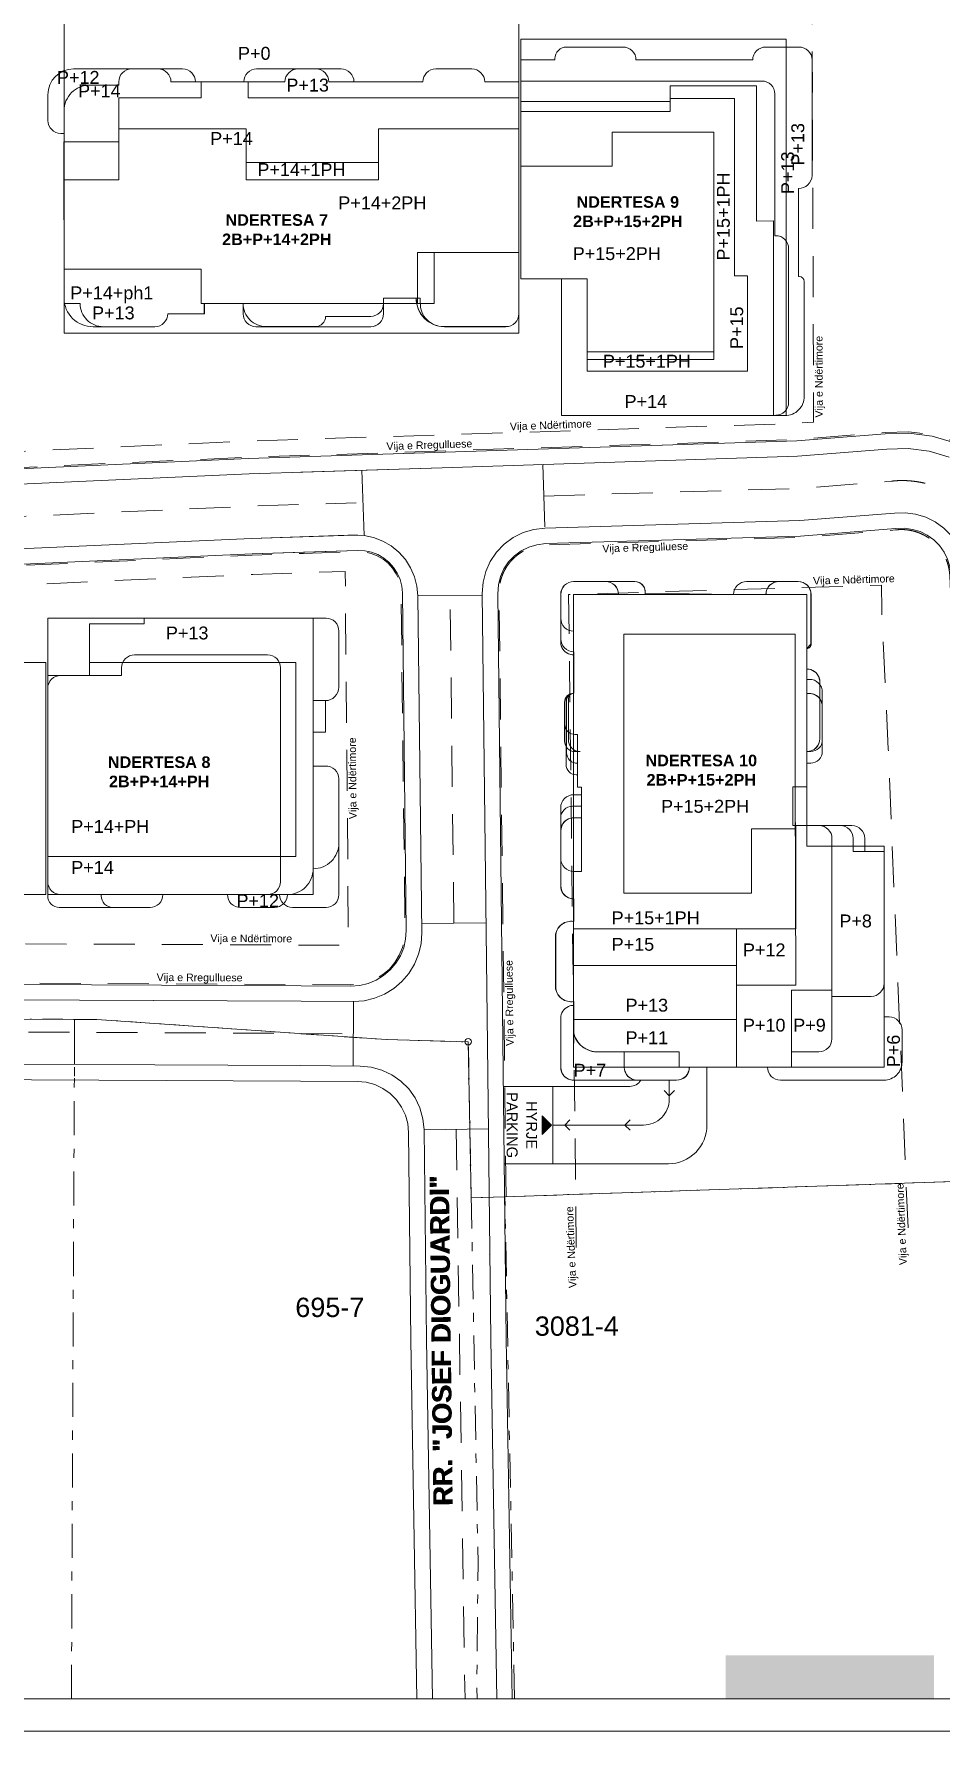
# Model space of a CAD drawing. Header units: millimetres. Extents: x 5128759 to 5835616, y -6847361 to -6545798.
# Drawn here: x 5660077 to 5730397, y -6847361 to -6715667 of the extents above; entities that cross this region are included whole.
import ezdxf

# ---------------------------------------------------------------- set-up
doc = ezdxf.new("R2010")
doc.units = ezdxf.units.MM
doc.header["$MEASUREMENT"] = 0
for name, pattern in [('ACAD_ISO03W100', [30000, 12000, -18000]), ('Dot & Dashed', [3351.388812, 1587.5, -881.944444, 0, -881.944368]), ('Double Dashed', [5468.055367, 2645.833254, -1058.333278, 705.555558, -1058.333278]), ('Long Dashed', [5291.666508, 3174.999952, -2116.666555])]:
    doc.linetypes.add(name, pattern=pattern)
for name, color, linetype, lineweight in [('2D Drafting - General_Pen_No__1', 7, 'Continuous', 0), ('A - Pllaka meskatit', 7, 'Continuous', 0), ('A - Situacioni_Pen_No__102', 254, 'Continuous', 0), ('A - Situacioni_Pen_No__22', 8, 'Continuous', 0), ('A - Situacioni_Pen_No__42', 8, 'Continuous', 0)]:
    doc.layers.add(name, color=color, linetype=linetype, lineweight=lineweight)
for name, color, linetype, lineweight, true_color in [('2D Drafting - General_Pen_No__106', 171, 'Continuous', 0, 0xaaaaff), ('2D Drafting - General_Pen_No__112', 7, 'Continuous', 0, 0xd5aaaa), ('A - Fill Zone_Pen_No__106', 171, 'Continuous', 0, 0xaaaaff), ('A - Pllaka meskatit_Pen_No__161', 7, 'Continuous', 0, 0x6a6a6a), ('A - Situacioni_Pen_No__103', 7, 'Continuous', 0, 0xffcc99), ('A - Situacioni_Pen_No__104', 7, 'Continuous', 0, 0x96e196), ('A - Situacioni_Pen_No__106', 171, 'Continuous', 0, 0xaaaaff), ('A - Situacioni_Pen_No__161', 7, 'Continuous', 0, 0x6a6a6a), ('A - Situacioni_Pen_No__8', 7, 'Continuous', 0, 0xa80f02), ('A - Situacioni_Pen_No__82', 7, 'Continuous', 0, 0xaaaaaa), ('Drawing & Figure_Pen_No__112', 7, 'Continuous', 0, 0xd5aaaa), ('Drawing & Figure_Pen_No__143', 7, 'Continuous', 0, 0xe1662b), ('Drawing & Figure_Pen_No__161', 7, 'Continuous', 0, 0x6a6a6a), ('Drawing & Figure_Pen_No__4', 7, 'Continuous', 0, 0x029e21)]:
    doc.layers.add(name, color=color, linetype=linetype, lineweight=lineweight, true_color=true_color)
doc.styles.add('GENERATED_STYLE_1', font='arial.ttf')
doc.styles.add('GENERATED_STYLE_2', font='GOTHIC.TTF')
doc.styles.add('GENERATED_STYLE_6', font='arialbd.ttf')

# ---------------------------------------------------------------- blocks, each defined once
blk = doc.blocks.new('Slab_11', base_point=(5548252, -6784322))
at = {"layer": 'A - Pllaka meskatit_Pen_No__161', "color": 251, "linetype": 'Continuous', "lineweight": 13, "true_color": 0x6a6a6a, "flags": 128}
blk.add_lwpolyline([(5548252, -6784322), (5548248, -6785249), (5548396, -6786163), (5548693, -6787040), (5548975, -6787565), (5549131, -6787856), (5549698, -6788588), (5550378, -6789217), (5551152, -6789725), (5552000, -6790098), (5552897, -6790326), (5553820, -6790403), (5612833, -6790403), (5616179, -6790419, 0.2167451), (5618823, -6789231), (5612836, -6789203), (5553275, -6789203), (5552830, -6789166), (5552397, -6789056), (5551989, -6788876), (5551615, -6788631), (5551287, -6788328), (5551014, -6787975), (5550803, -6787581), (5550660, -6787158), (5550588, -6786717), (5550590, -6786271), (5552092, -6769229), (5552392, -6765657), (5552468, -6765195), (5552615, -6764752), (5552829, -6764337), (5553107, -6763960), (5553439, -6763632), (5553819, -6763360), (5554237, -6763151), (5554683, -6763010), (5555145, -6762941), (5570455, -6761869), (5592126, -6760352), (5634553, -6757914), (5677008, -6756009), (5680985, -6755880), (5685215, -6755743), (5685747, -6755768), (5686267, -6755877), (5686764, -6756068), (5687225, -6756334), (5687637, -6756670), (5687991, -6757068), (5688278, -6757516), (5688489, -6758004), (5688621, -6758519), (5688669, -6759049), (5688971, -6785244), (5688925, -6785919), (5688773, -6786578), (5688518, -6787204), (5688168, -6787782), (5687730, -6788298), (5687216, -6788738), (5686639, -6789091), (5686014, -6789348), (5685356, -6789503), (5684681, -6789551), (5680815, -6789523), (5626547, -6789267, 0.2192251), (5629212, -6790480), (5680808, -6790723), (5684868, -6790753), (5685702, -6790692), (5686516, -6790501), (5687290, -6790183), (5688003, -6789747), (5688638, -6789203), (5689180, -6788565), (5689613, -6787850), (5689928, -6787075), (5690116, -6786261), (5690173, -6785426), (5689872, -6759280), (5689803, -6758522), (5689615, -6757785), (5689312, -6757087), (5688902, -6756446), (5688396, -6755878), (5687806, -6755397), (5687147, -6755016), (5686437, -6754744), (5685692, -6754588), (5684932, -6754552), (5680947, -6754681), (5676961, -6754810), (5634492, -6756716), (5592050, -6759154), (5570371, -6760672), (5555941, -6761683), (5554893, -6761840), (5553883, -6762159), (5552935, -6762632), (5552074, -6763249), (5551320, -6763993), (5551028, -6764389), (5550691, -6764845), (5550205, -6765786), (5549871, -6766792), (5549700, -6767837)], format="xyb", close=True, dxfattribs=at)
blk = doc.blocks.new('Slab_13', base_point=(5545094, -6844861))
at = {"layer": 'A - Pllaka meskatit_Pen_No__161', "color": 251, "linetype": 'Continuous', "lineweight": 13, "true_color": 0x6a6a6a, "flags": 128}
blk.add_lwpolyline([(5545094, -6844861), (5548072, -6814854), (5549466, -6799030), (5549540, -6798598), (5549684, -6798185), (5549894, -6797800), (5550164, -6797456), (5550487, -6797160), (5550854, -6796921), (5551256, -6796746), (5551680, -6796638), (5552117, -6796602), (5612911, -6796603), (5680769, -6796923), (5685181, -6796955), (5685867, -6797020), (5686531, -6797201), (5687155, -6797493), (5687719, -6797888), (5688207, -6798374), (5688605, -6798937), (5688900, -6799560), (5689084, -6800223), (5689151, -6800909), (5689336, -6817030), (5689802, -6844861), (5691002, -6844861), (5690536, -6817013), (5690349, -6800699), (5690264, -6799842), (5690035, -6799012), (5689666, -6798234), (5689169, -6797531), (5688559, -6796923), (5687854, -6796429), (5687074, -6796064), (5686243, -6795837), (5685386, -6795757), (5680778, -6795723), (5612821, -6795403), (5553301, -6795403), (5552222, -6795492), (5551172, -6795757), (5550180, -6796190), (5549272, -6796781), (5548474, -6797512), (5548046, -6798058), (5547806, -6798365), (5547287, -6799315), (5546931, -6800338), (5546747, -6801405), (5545583, -6814621), (5542582, -6844861)], close=True, dxfattribs=at)
blk = doc.blocks.new('Slab_14', base_point=(5551132, -6750789))
at = {"layer": 'A - Pllaka meskatit_Pen_No__161', "color": 251, "linetype": 'Continuous', "lineweight": 13, "true_color": 0x6a6a6a, "flags": 128}
for points in [[(5634236, -6751722), (5676768, -6749813), (5691755, -6749329), (5719321, -6748437), (5726277, -6747892), (5727916, -6747834), (5729542, -6748044), (5731112, -6748516)], [(5731551, -6747400), (5729793, -6746870), (5727971, -6746635), (5726136, -6746701), (5719282, -6747238), (5680746, -6748484), (5676716, -6748614), (5634171, -6750524)]]:
    blk.add_lwpolyline(points, dxfattribs=at)
blk = doc.blocks.new('Slab_16', base_point=(5694870, -6759077))
at = {"layer": 'A - Pllaka meskatit_Pen_No__161', "color": 251, "linetype": 'Continuous', "lineweight": 13, "true_color": 0x6a6a6a, "flags": 128}
blk.add_lwpolyline([(5694870, -6759077), (5695273, -6794098), (5695536, -6816943), (5696003, -6844861), (5697203, -6844861), (5696736, -6816926), (5696071, -6759115), (5696123, -6758411), (5696283, -6757777), (5696550, -6757180), (5696915, -6756637), (5697368, -6756165), (5697895, -6755778), (5698481, -6755487), (5699108, -6755301), (5699809, -6755219), (5719578, -6754632), (5726933, -6754056), (5727629, -6754031), (5728246, -6754111), (5728842, -6754290), (5729401, -6754565), (5729907, -6754927), (5730347, -6755367), (5730710, -6755873), (5730984, -6756431), (5731164, -6757027), (5731251, -6757693), (5731874, -6770932), (5733200, -6803077), (5734200, -6835248), (5734656, -6844861), (5735857, -6844861), (5735399, -6835201), (5734399, -6803034), (5733073, -6770879), (5732447, -6757588), (5732342, -6756775), (5732105, -6755990), (5731743, -6755254), (5731265, -6754588), (5730685, -6754008), (5730018, -6753531), (5729283, -6753170), (5728497, -6752933), (5727684, -6752828), (5726865, -6752858), (5719514, -6753434), (5699721, -6754022), (5698866, -6754121), (5698040, -6754366), (5697268, -6754749), (5696574, -6755259), (5695977, -6755881), (5695496, -6756596), (5695145, -6757382), (5694935, -6758218)], close=True, dxfattribs=at)
blk = doc.blocks.new('Slab_18', base_point=(5626845, -6716022))
at = {"layer": 'A - Pllaka meskatit_Pen_No__161', "color": 251, "linetype": 'Continuous', "lineweight": 13, "true_color": 0x6a6a6a, "flags": 128}
blk.add_lwpolyline([(5626845, -6716022), (5644715, -6714189), (5646202, -6713990), (5647638, -6713553), (5648984, -6712890), (5650206, -6712018), (5651270, -6710960), (5652150, -6709744), (5652822, -6708402), (5653268, -6706969), (5653477, -6705483), (5654703, -6684534), (5654783, -6683949), (5654953, -6683383), (5655208, -6682851), (5655544, -6682364), (5655950, -6681935), (5656418, -6681575), (5656936, -6681291), (5657492, -6681091), (5658072, -6680980), (5770027, -6668422), (5770027, -6667215), (5657939, -6679787), (5657175, -6679934), (5656444, -6680197), (5655762, -6680570), (5655146, -6681044), (5654611, -6681609), (5654170, -6682249), (5653834, -6682950), (5653610, -6683694), (5653505, -6684464), (5652279, -6705412), (5652096, -6706709), (5651706, -6707959), (5651119, -6709130), (5650350, -6710190), (5649419, -6711111), (5648352, -6711870), (5647176, -6712445), (5645922, -6712823), (5644623, -6712992), (5629347, -6714559, 0.2167451)], format="xyb", close=True, dxfattribs=at)

msp = doc.modelspace()

# ---------------------------------------------------------------- hatches: boundary and pattern name
at = {"layer": 'A - Fill Zone_Pen_No__106', "linetype": 'Continuous', "lineweight": 0, "true_color": 0x2a2a3f}
msp.add_hatch(color=179, dxfattribs=at).paths.add_polyline_path([(5700241, -6800339), (5699515, -6799613), (5699515, -6801065)])
at = {"layer": 'A - Situacioni_Pen_No__102', "linetype": 'Continuous', "lineweight": 0, "true_color": 0xf2f2f2}
msp.add_hatch(color=7, dxfattribs=at).paths.add_polyline_path([(5713755, -6841491), (5729916, -6841491), (5729916, -6844861), (5713755, -6844861)])

# ---------------------------------------------------------------- linework, layer by layer
at = {"layer": '2D Drafting - General_Pen_No__1', "color": 7, "linetype": 'Continuous', "lineweight": 13}
for p, q in [((5535187, -6844861), (5815488, -6844861)), ((5520988, -6847361), (5817988, -6847361))]:
    msp.add_line(p, q, dxfattribs=at)
at = {"layer": '2D Drafting - General_Pen_No__106', "color": 161, "linetype": 'Continuous', "true_color": 0xaaaaff}
for points in [[(5662420, -6713682), (5662420, -6738884), (5697711, -6738884), (5697711, -6713682)], [(5701010, -6745283), (5718460, -6745283), (5718460, -6716082), (5697861, -6716082), (5697861, -6734683), (5701010, -6734683)], [(5701960, -6759161), (5701960, -6795849), (5726050, -6795849), (5726050, -6778699), (5720060, -6778699), (5720060, -6759161)], [(5661146, -6782451), (5681745, -6782451), (5681745, -6761000), (5661146, -6761000)], [(5660996, -6782450), (5660996, -6764450), (5625696, -6764450), (5625705, -6782450)]]:
    msp.add_lwpolyline(points, close=True, dxfattribs=at)
at = {"layer": '2D Drafting - General_Pen_No__112', "color": 9, "linetype": 'Continuous', "true_color": 0xd5aaaa}
for points in [[(5700511, -6717683), (5697861, -6717683), (5697861, -6734683), (5701010, -6734683), (5701010, -6740673), (5701010, -6745283), (5710310, -6745283), (5718360, -6745283, 0.4142136), (5719860, -6743783), (5719860, -6734883, 0.3802003), (5719460, -6734483), (5719410, -6734483), (5719410, -6727658, 0.4142136), (5720460, -6726658), (5720460, -6717683, 0.4142136), (5719460, -6716683), (5716860, -6716683, 0.4142136), (5715860, -6717683), (5706800, -6717683, 0.4142136), (5705800, -6716683), (5701411, -6716683, 0.4142136), (5700511, -6717583)], [(5661161, -6722383, 0.414195), (5662161, -6723382), (5662411, -6723382), (5662411, -6736583), (5663661, -6736583, 0.4142136), (5665461, -6738383), (5669461, -6738383, 0.4142136), (5670461, -6737383), (5673300, -6737382), (5673300, -6736584), (5676310, -6736584), (5676310, -6737381, 0.4142132), (5677310, -6738383), (5686210, -6738383, 0.4142135), (5687210, -6737383), (5687210, -6737383), (5687210, -6736183), (5689740, -6736183, 0.4142134), (5691940, -6738383), (5696711, -6738383, 0.4142136), (5697711, -6737383), (5697711, -6737383), (5697711, -6719383), (5695060, -6719383, 0.4142136), (5694060, -6718383), (5691259, -6718383, 0.4142136), (5690259, -6719383), (5682960, -6719383, 0.4142136), (5681960, -6718383), (5677360, -6718383, 0.4142136), (5676360, -6719383), (5670711, -6719383, 0.4142385), (5669711, -6718383), (5663160, -6718383, 0.4141858), (5661161, -6720383)], [(5697711, -6719382), (5695060, -6719383, 0.4142159), (5694060, -6718383), (5691259, -6718383, 0.4142136), (5690259, -6719383), (5684910, -6719383, 0.4142136), (5683910, -6718383), (5680560, -6718383, 0.4142136), (5679560, -6719383), (5672611, -6719383, 0.4142136), (5671611, -6718383), (5667661, -6718381, 0.4142305), (5666661, -6719381), (5666661, -6719633), (5664411, -6719633, 0.4142136), (5662411, -6721633), (5662411, -6736583), (5663661, -6736583, 0.4142136), (5665461, -6738383), (5669461, -6738383, 0.4142136), (5670461, -6737383), (5673311, -6737382), (5673311, -6736584), (5676310, -6736584), (5676310, -6737383, 0.4142132), (5677310, -6738383), (5686210, -6738383, 0.4142136), (5687210, -6737383), (5687210, -6736183), (5689740, -6736183, 0.4142136), (5691939, -6738383), (5696711, -6738383, 0.4142136), (5697711, -6737383)], [(5697710, -6720630), (5676710, -6720630), (5676710, -6719383), (5673060, -6719383), (5673060, -6720633), (5666660, -6720633), (5666660, -6724033), (5662410, -6724033), (5662411, -6736183, 0.414227), (5664661, -6738383), (5669461, -6738383, 0.4142136), (5670461, -6737383), (5673300, -6737383), (5673300, -6736584), (5676310, -6736584, 0.4142136), (5678114, -6738381), (5681915, -6738382, 0.4142136), (5682712, -6737585), (5686210, -6737581, 0.4132612), (5687210, -6736583), (5687210, -6736183), (5690060, -6736182), (5690060, -6736537, 0.4212369), (5691858, -6738382), (5696711, -6738382, 0.4142136), (5697711, -6737382)], [(5702612, -6794235, 0.1932902), (5703943, -6794650), (5705885, -6794650), (5705885, -6795849, 0.4141397), (5706885, -6796849), (5707989, -6796849), (5709935, -6796849, 0.4142136), (5710935, -6795849), (5718860, -6795849), (5718860, -6794649), (5721000, -6794649, 0.4142136), (5722000, -6793649), (5722000, -6790349), (5725050, -6790349, 0.4142136), (5726050, -6789349), (5726050, -6785999), (5726050, -6779099), (5723650, -6779099), (5723650, -6778099, 0.4142095), (5722650, -6777099), (5720060, -6777099), (5718960, -6777099), (5718960, -6775999), (5718960, -6774100), (5720060, -6774100), (5720060, -6771350, 0.4142136), (5721060, -6770350), (5721060, -6765950, 0.0852529), (5721003, -6765616, 0.3177404), (5720060, -6764950), (5720060, -6763650), (5720060, -6763500), (5720060, -6763350, 0.4142136), (5720380, -6763030), (5720380, -6762350), (5720380, -6760900), (5720380, -6760000), (5720380, -6759161, 0.4142136), (5719380, -6758161), (5717880, -6758161, 0.4142136), (5716880, -6759161), (5714380, -6759161), (5707510, -6759161), (5705810, -6759161), (5705435, -6759161, 0.4142136), (5704435, -6758161), (5701960, -6758161, 0.4142136), (5700960, -6759161), (5700960, -6759515), (5700960, -6761015, 0.4141526), (5701960, -6762015), (5701960, -6762715), (5701960, -6763851), (5701960, -6766225), (5701960, -6766308), (5701960, -6766675), (5701960, -6766826, 0.4142136), (5701260, -6767526), (5701260, -6769225, 0.2277351), (5701560, -6769849, 0.1704041), (5702060, -6770025), (5702260, -6770025), (5702260, -6771334, 0.056082), (5702460, -6771357), (5702260, -6771357), (5702260, -6774125), (5702560, -6774125), (5702560, -6776500), (5702460, -6776500), (5702260, -6776500), (5701960, -6776500, 0.1032437), (5701560, -6776583, 0.2982166), (5700960, -6777500), (5700960, -6781789, 0.2982166), (5701560, -6782706, 0.1032437), (5701960, -6782789), (5701960, -6784239), (5701960, -6784539, 0.4142136), (5700560, -6785539), (5700560, -6788299), (5700560, -6789299), (5700560, -6789750, 0.4142136), (5701960, -6790750), (5701960, -6791049), (5701960, -6793149, 0.1751397)], [(5702622, -6794235, 0.1932902), (5703953, -6794650), (5705895, -6794650), (5705895, -6795849, 0.4141397), (5706895, -6796849), (5707999, -6796849), (5709945, -6796849, 0.4359579), (5710945, -6795849), (5717020, -6795849), (5718860, -6795849), (5718860, -6789871), (5722000, -6789871), (5722010, -6778099, 0.4142136), (5721010, -6777099), (5720070, -6777099), (5718970, -6777099), (5718970, -6775999), (5718970, -6774100), (5720070, -6774100), (5720070, -6771350, 0.4142136), (5721070, -6770350), (5721070, -6765950, 0.0852529), (5721013, -6765616, 0.3177404), (5720070, -6764950), (5720070, -6763650), (5720070, -6763500), (5720070, -6763350, 0.4142136), (5720390, -6763030), (5720390, -6762350), (5720390, -6760900), (5720390, -6760000), (5720390, -6759161, 0.4142136), (5719390, -6758161), (5717890, -6758161, 0.4142136), (5716890, -6759161), (5714390, -6759161), (5707520, -6759161), (5705820, -6759161), (5705445, -6759161, 0.4142136), (5704445, -6758161), (5701970, -6758161, 0.4142136), (5700970, -6759161), (5700970, -6759515), (5700970, -6761015), (5700970, -6762610, 0.4142136), (5701970, -6763610), (5701970, -6763851), (5701970, -6766225), (5701970, -6766308), (5701970, -6766675), (5701970, -6766825), (5701970, -6766826, 0.4142136), (5701370, -6767426), (5701370, -6772357, 0.4142136), (5702170, -6773157), (5702270, -6773157), (5702270, -6774125), (5702570, -6774125), (5702570, -6776500), (5702470, -6776500), (5702270, -6776500), (5701970, -6776500, 0.1032437), (5701570, -6776583, 0.2982166), (5700970, -6777500), (5700970, -6781789, 0.2982166), (5701570, -6782706, 0.1032437), (5701970, -6782789), (5701970, -6784239), (5701970, -6784539, 0.4142136), (5700570, -6785539), (5700570, -6788299), (5700570, -6789299), (5700570, -6789750, 0.4142136), (5701970, -6790750), (5701970, -6791049), (5701970, -6793149, 0.1751397)], [(5700960, -6792049), (5700960, -6795849, 0.4141397), (5701960, -6796849), (5707999, -6796849), (5709945, -6796849, 0.4359579), (5710945, -6795849), (5717020, -6795849), (5718860, -6795849), (5718860, -6794649), (5721000, -6794649, 0.4142136), (5722000, -6793649), (5722000, -6789871), (5722010, -6778099, 0.4142136), (5721010, -6777099), (5720070, -6777099), (5718970, -6777099), (5718970, -6775999), (5718970, -6774100), (5720070, -6774100), (5720070, -6771350, 0.4142136), (5721070, -6770350), (5721070, -6765950, 0.0852529), (5721013, -6765616, 0.3177404), (5720070, -6764950), (5720070, -6763650), (5720070, -6763500), (5720070, -6763350, 0.4142136), (5720390, -6763030), (5720390, -6762350), (5720390, -6760900), (5720390, -6760000), (5720390, -6759161, 0.4142136), (5719390, -6758161), (5717890, -6758161, 0.4142136), (5716890, -6759161), (5714390, -6759161), (5707520, -6759161), (5705820, -6759161), (5705445, -6759161, 0.4142136), (5704445, -6758161), (5701970, -6758161, 0.4142136), (5700970, -6759161), (5700970, -6759515), (5700970, -6761015), (5700970, -6762610, 0.4142136), (5701970, -6763610), (5701970, -6763851), (5701970, -6766225), (5701970, -6766308), (5701970, -6766675), (5701970, -6766825), (5701970, -6766826, 0.4142136), (5701370, -6767426), (5701370, -6772357, 0.4142136), (5702170, -6773157), (5702270, -6773157), (5702270, -6774125), (5702570, -6774125), (5702570, -6776500), (5702470, -6776500), (5702270, -6776500), (5701970, -6776500, 0.1032437), (5701570, -6776583, 0.2982166), (5700970, -6777500), (5700970, -6781789, 0.2982166), (5701570, -6782706, 0.1032437), (5701970, -6782789), (5701970, -6784239), (5701970, -6784539, 0.4142136), (5700570, -6785539), (5700570, -6788299), (5700570, -6789299), (5700570, -6789750, 0.4142136), (5701970, -6790750), (5701970, -6791049, 0.1056061), (5701560, -6791133, 0.2982166)], [(5701960, -6785099), (5701960, -6780649), (5702560, -6780649), (5702560, -6774125), (5702260, -6774125), (5702260, -6772257, -0.4305968), (5701412, -6771457), (5701412, -6767374, -0.4142136), (5701960, -6766826), (5701960, -6762015, -0.4141526), (5700960, -6761015), (5700960, -6759161, -0.4142136), (5701960, -6758161), (5704435, -6758161, -0.4142136), (5705435, -6759161), (5714380, -6759161, -0.4142136), (5715380, -6758161), (5719380, -6758161, -0.4142136), (5720380, -6759161), (5720380, -6763030), (5720060, -6763350), (5720060, -6766850), (5720260, -6766850, -0.4142136), (5721260, -6767850), (5721260, -6771350, -0.4142136), (5720360, -6772250), (5720060, -6772250), (5720060, -6774100), (5718960, -6774100), (5718960, -6777099), (5719200, -6777099), (5719200, -6785099)], [(5700960, -6777500), (5700960, -6779649, 0.4142136), (5701960, -6780649), (5701960, -6782789), (5701960, -6784239), (5701960, -6785249), (5701960, -6787949), (5714610, -6787949), (5714610, -6785099), (5719200, -6785099), (5719200, -6778699), (5719200, -6777099), (5718960, -6777099), (5718960, -6775999), (5718960, -6774100), (5719200, -6774100), (5720060, -6774100), (5720060, -6771350, 0.4142136), (5721060, -6770350), (5721060, -6765950, 0.0852529), (5721003, -6765616, 0.3177404), (5720060, -6764950), (5720060, -6763350, 0.4142136), (5720380, -6763030), (5720380, -6762350), (5720380, -6760900), (5720380, -6760000), (5720380, -6759161, 0.4142136), (5719380, -6758161), (5719200, -6758161), (5717380, -6758161), (5715380, -6758161, 0.4142136), (5714380, -6759161), (5707510, -6759161), (5707510, -6758961, 0.4142136), (5706710, -6758161), (5704435, -6758161), (5701960, -6758161, 0.4142136), (5700960, -6759161), (5700960, -6759515), (5700960, -6761015), (5700960, -6762851, 0.2982166), (5701560, -6763767, 0.1032437), (5701960, -6763851), (5701960, -6766225), (5701960, -6766308), (5701960, -6766675), (5701960, -6766826, 0.3965858), (5701560, -6767251), (5701560, -6767825), (5701560, -6770156), (5701560, -6770457, 0.3500011), (5702260, -6771334), (5702260, -6774125), (5702560, -6774125), (5702560, -6774700), (5701960, -6774700, 0.4142136), (5700960, -6775700)], [(5701960, -6792149), (5714610, -6792149), (5714610, -6785099), (5719200, -6785099), (5719160, -6774100), (5720060, -6774100), (5720060, -6772250), (5720360, -6772250, 0.4142136), (5721260, -6771350), (5721260, -6766750, 0.4142136), (5720260, -6765750), (5720060, -6765750), (5720060, -6763350), (5720380, -6763030), (5720380, -6759161, 0.4142136), (5719380, -6758161), (5715380, -6758161, 0.4142136), (5714380, -6759161), (5707510, -6759061, 0.4408176), (5706710, -6758161), (5701960, -6758161, 0.4142136), (5700960, -6759161), (5700960, -6762851, 0.4142136), (5701960, -6763851), (5701960, -6766826, 0.4142136), (5701260, -6767526), (5701260, -6770557, 0.4142136), (5702060, -6771357), (5702260, -6771357), (5702260, -6774125), (5702560, -6774125), (5702560, -6775600), (5701860, -6775600, 0.4142136), (5700960, -6776500), (5700960, -6779649, 0.4142136), (5701960, -6780649)], [(5701960, -6792149), (5714610, -6792149), (5714610, -6789471), (5719200, -6789471), (5719160, -6774100), (5720060, -6774100), (5720060, -6772250), (5720360, -6772250, 0.4142136), (5721260, -6771350), (5721260, -6766750, 0.4142136), (5720260, -6765750), (5720060, -6765750), (5720060, -6763350), (5720380, -6763030), (5720380, -6759161, 0.4142136), (5719380, -6758161), (5715380, -6758161, 0.4142136), (5714380, -6759161), (5707510, -6759061, 0.4408176), (5706710, -6758161), (5701960, -6758161, 0.4142136), (5700960, -6759161), (5700960, -6762851, 0.4142136), (5701960, -6763851), (5701960, -6766826, 0.4142136), (5701260, -6767526), (5701260, -6770557, 0.4142136), (5702060, -6771357), (5702260, -6771357), (5702260, -6774125), (5702560, -6774125), (5702560, -6775600), (5701860, -6775600, 0.4142136), (5700960, -6776500), (5700960, -6779649, 0.4142136), (5701960, -6780649)], [(5701960, -6793149, 0.3831215), (5703960, -6794649), (5710160, -6794649), (5710160, -6795849), (5714610, -6795849), (5714610, -6789471), (5719200, -6789471), (5719160, -6774100), (5720060, -6774100), (5720060, -6772250), (5720360, -6772250, 0.4142136), (5721260, -6771350), (5721260, -6766750, 0.4142136), (5720260, -6765750), (5720060, -6765750), (5720060, -6763350), (5720380, -6763030), (5720380, -6759161, 0.4142136), (5719380, -6758161), (5715380, -6758161, 0.4142136), (5714380, -6759161), (5707510, -6759061, 0.4408176), (5706710, -6758161), (5701960, -6758161, 0.4142136), (5700960, -6759161), (5700960, -6762851, 0.4142136), (5701960, -6763851), (5701960, -6766826, 0.4142136), (5701260, -6767526), (5701260, -6770557, 0.4142136), (5702060, -6771357), (5702260, -6771357), (5702260, -6774125), (5702560, -6774125), (5702560, -6775600), (5701860, -6775600, 0.4142136), (5700960, -6776500), (5700960, -6779649, 0.4142136), (5701960, -6780649)], [(5700960, -6775700), (5700960, -6777500), (5700960, -6781789, 0.2982166), (5701560, -6782706, 0.1032437), (5701960, -6782789), (5701960, -6784239), (5701960, -6791049, 0.1032437), (5701560, -6791133, 0.2982166), (5700960, -6792049), (5700960, -6794349), (5700960, -6795849, 0.2982166), (5701560, -6796766, 0.1032437), (5701960, -6796849), (5703205, -6796849), (5703360, -6796849), (5709935, -6796849, 0.4142136), (5710935, -6795849), (5717010, -6795849, 0.4142136), (5718010, -6796849), (5726050, -6796849, 0.4142136), (5727450, -6795449), (5727450, -6794349), (5727450, -6794149), (5727450, -6792949, 0.4142136), (5726450, -6791949), (5726050, -6791949), (5726050, -6785999), (5726050, -6779099), (5724550, -6779099), (5724550, -6778099, 0.4142104), (5723550, -6777099), (5720060, -6777099), (5718960, -6777099), (5718960, -6775999), (5718960, -6774100), (5720060, -6774100), (5720060, -6771350), (5720360, -6771350, 0.4142136), (5721260, -6770450), (5721260, -6767850, 0.1622777), (5721060, -6767250, 0.236068), (5720260, -6766850), (5720060, -6766850), (5720060, -6764950), (5720060, -6763650), (5720060, -6763500), (5720060, -6763350, 0.4142136), (5720380, -6763030), (5720380, -6762350), (5720380, -6760900), (5720380, -6760000), (5720380, -6759161, 0.4142136), (5719380, -6758161), (5717380, -6758161), (5715380, -6758161, 0.4142136), (5714380, -6759161), (5707510, -6759161), (5707510, -6758961, 0.4142136), (5706710, -6758161), (5701960, -6758161, 0.4142136), (5700960, -6759161), (5700960, -6759515), (5700960, -6761015), (5700960, -6762851, 0.2982166), (5701560, -6763767, 0.1032437), (5701960, -6763851), (5701960, -6766225), (5701960, -6766308), (5701960, -6766675), (5701960, -6766825, 0.4142136), (5701260, -6767526), (5701260, -6769225), (5701260, -6770557, 0.4142136), (5702060, -6771357), (5702260, -6771357), (5702260, -6773157), (5702260, -6774125), (5702560, -6774125), (5702560, -6774700), (5701960, -6774700, 0.4142136)], [(5664295, -6765450), (5661146, -6765450), (5661146, -6782450), (5661146, -6782550, 0.4142136), (5662046, -6783450), (5669085, -6783450, 0.4142136), (5670085, -6782450), (5679145, -6782450, 0.4142136), (5680145, -6783450), (5682745, -6783450, 0.4142136), (5683745, -6782450), (5683745, -6773475, 0.4142136), (5682695, -6772475), (5681745, -6772475), (5681745, -6769925), (5681745, -6767400), (5682695, -6767400, 0.4142136), (5683745, -6766350), (5683745, -6762000, 0.4142136), (5682745, -6761000), (5681745, -6761000), (5671975, -6761000), (5668625, -6761000), (5668625, -6761449), (5664395, -6761449), (5664395, -6765450)], [(5664295, -6765450), (5661146, -6765450), (5661146, -6782450), (5665295, -6782450), (5665295, -6782550, 0.4142136), (5666196, -6783450), (5669085, -6783450, 0.4142136), (5670085, -6782450), (5679145, -6782450, 0.4142136), (5680145, -6783450), (5682745, -6783450, 0.4142136), (5683745, -6782450), (5683745, -6773475, 0.4142136), (5682695, -6772475), (5681745, -6772475), (5681745, -6769925), (5681745, -6769850), (5682695, -6769850), (5682695, -6767400, 0.4142136), (5683745, -6766350), (5683745, -6762000, 0.4142136), (5682745, -6761000), (5681745, -6761000), (5671975, -6761000), (5668625, -6761000), (5668625, -6761449), (5664395, -6761449), (5664395, -6765450)], [(5664295, -6765450), (5661146, -6765450), (5661146, -6782450), (5665545, -6782450), (5668385, -6782450), (5675095, -6782450, 0.4142136), (5676095, -6783450), (5678745, -6783450, 0.4142136), (5679745, -6782450, 0.4142136), (5681745, -6780450, 0.4142136), (5683745, -6778450), (5683745, -6773475, 0.4142136), (5682695, -6772475), (5681745, -6772475), (5681745, -6769925), (5681745, -6769850), (5682695, -6769850), (5682695, -6767400, 0.4142136), (5683745, -6766350), (5683745, -6762000, 0.4142136), (5682745, -6761000), (5681745, -6761000), (5671975, -6761000), (5668625, -6761000), (5668625, -6761449), (5664395, -6761449), (5664395, -6765450)], [(5660996, -6764451), (5656746, -6764451, 0.4135461), (5655745, -6763451), (5651395, -6763451, 0.3875282), (5650356, -6764451), (5650356, -6765250), (5646846, -6765250), (5646846, -6765651), (5638046, -6765651, 0.4142136), (5637046, -6766651), (5637046, -6781451, 0.4142136), (5638046, -6782451), (5660996, -6782451)]]:
    msp.add_lwpolyline(points, format="xyb", close=True, dxfattribs=at)
for points in [[(5701010, -6745283), (5717460, -6745283), (5717460, -6730181), (5716148, -6730183), (5716145, -6719684), (5709461, -6719683), (5709461, -6720906), (5697861, -6720906), (5697861, -6734683), (5701010, -6734683)], [(5715454, -6741833), (5715454, -6734433), (5714455, -6734433), (5714450, -6720683), (5709461, -6720683), (5709461, -6721684), (5697861, -6721682), (5697861, -6734683), (5703010, -6734683), (5703010, -6741833)], [(5689833, -6736584), (5689833, -6732632), (5697711, -6732632), (5697711, -6723029), (5686810, -6723029), (5686810, -6726984), (5676560, -6726984), (5676560, -6723029), (5666661, -6723030), (5666661, -6726984), (5662411, -6726984), (5662411, -6733932), (5673050, -6733932), (5673061, -6736584)], [(5691133, -6736584), (5691133, -6732632), (5697711, -6732632), (5697711, -6723029), (5686810, -6723029), (5686810, -6725653), (5676560, -6725653), (5676560, -6723029), (5666661, -6723030), (5666661, -6726984), (5662411, -6726984), (5662411, -6733932), (5673050, -6733932), (5673061, -6736584)], [(5697861, -6725933), (5704948, -6725933), (5704948, -6723283), (5712846, -6723284), (5712846, -6740333), (5703010, -6740333), (5703010, -6734683), (5697861, -6734683)], [(5697861, -6725933), (5704948, -6725933), (5704948, -6723283), (5712846, -6723284), (5712846, -6740933), (5703010, -6740933), (5703010, -6734683), (5697861, -6734683)], [(5705860, -6782349), (5705860, -6762250), (5719160, -6762250), (5719160, -6777349), (5715760, -6777349), (5715760, -6782349)], [(5680395, -6779502), (5680395, -6764450), (5664395, -6764450), (5664395, -6765450), (5661146, -6765450), (5661146, -6779502)]]:
    msp.add_lwpolyline(points, close=True, dxfattribs=at)
msp.add_lwpolyline([(5656546, -6782451), (5660996, -6782451), (5660996, -6778452), (5660996, -6764451), (5656746, -6764451, 0.4135461)], format="xyb", dxfattribs=at)
msp.add_lwpolyline([(5656546, -6782451), (5660996, -6782451), (5660996, -6778452), (5660996, -6764451), (5656746, -6764451, 0.4135461)], format="xyb", dxfattribs=at)
msp.add_lwpolyline([(5656546, -6782451), (5660996, -6782451), (5660996, -6778452), (5660996, -6764451), (5656746, -6764451, 0.4135461)], format="xyb", dxfattribs=at)
msp.add_lwpolyline([(5656546, -6782451), (5660996, -6782451), (5660996, -6778452), (5660996, -6764451), (5656746, -6764451, 0.4135461)], format="xyb", dxfattribs=at)
msp.add_lwpolyline([(5656546, -6782451), (5660996, -6782451), (5660996, -6778452), (5660996, -6764451), (5656746, -6764451, 0.4135461)], format="xyb", dxfattribs=at)
at = {"layer": 'A - Fill Zone_Pen_No__106', "color": 161, "linetype": 'Continuous', "true_color": 0xaaaaff, "flags": 128}
msp.add_lwpolyline([(5700241, -6800339), (5699515, -6799613), (5699515, -6801065)], close=True, dxfattribs=at)
at = {"layer": 'A - Situacioni_Pen_No__102', "color": 254, "linetype": 'Continuous', "lineweight": 13}
for p, q in [((5693772, -6793868), (5693772, -6793868)), ((5693772, -6793868), (5693772, -6793868)), ((5696603, -6805891), (5696603, -6805891)), ((5696603, -6805891), (5696603, -6805891)), ((5694008, -6805974), (5694008, -6805974)), ((5694008, -6805974), (5694008, -6805974)), ((5695397, -6810381), (5695397, -6810381)), ((5695397, -6810381), (5695397, -6810381))]:
    msp.add_line(p, q, dxfattribs=at)
at = {"layer": 'A - Situacioni_Pen_No__102', "color": 254, "linetype": 'Continuous'}
for points in [[(5680746, -6748484), (5719282, -6747238), (5726136, -6746701), (5727971, -6746635), (5729793, -6746870), (5731551, -6747400)], [(5680785, -6749683), (5691755, -6749329), (5719321, -6748437), (5726277, -6747892), (5727916, -6747834), (5729542, -6748044), (5731112, -6748516)], [(5696003, -6844861), (5695536, -6816943), (5695273, -6794098), (5694870, -6759077), (5694935, -6758218), (5695145, -6757382), (5695496, -6756596), (5695977, -6755881), (5696574, -6755259), (5697268, -6754749), (5698040, -6754366), (5698866, -6754121), (5699721, -6754022), (5719514, -6753434), (5726865, -6752858), (5727684, -6752828), (5728497, -6752933), (5729283, -6753170), (5730018, -6753531), (5730685, -6754008)], [(5696003, -6844861), (5695536, -6816943), (5695273, -6794098), (5694870, -6759077), (5694935, -6758218), (5695145, -6757382), (5695496, -6756596), (5695977, -6755881), (5696574, -6755259), (5697268, -6754749), (5698040, -6754366), (5698866, -6754121), (5699721, -6754022), (5719514, -6753434), (5726865, -6752858), (5727684, -6752828), (5728497, -6752933), (5729283, -6753170), (5730018, -6753531), (5730685, -6754008)], [(5697203, -6844861), (5696736, -6816926), (5696071, -6759115), (5696123, -6758411), (5696283, -6757777), (5696550, -6757180), (5696915, -6756637), (5697368, -6756165), (5697895, -6755778), (5698481, -6755487), (5699108, -6755301), (5699809, -6755219), (5719578, -6754632), (5726933, -6754056), (5727629, -6754031), (5728246, -6754111), (5728842, -6754290), (5729401, -6754565), (5729907, -6754927), (5730347, -6755367), (5730710, -6755873)], [(5697203, -6844861), (5696736, -6816926), (5696071, -6759115), (5696123, -6758411), (5696283, -6757777), (5696550, -6757180), (5696915, -6756637), (5697368, -6756165), (5697895, -6755778), (5698481, -6755487), (5699108, -6755301), (5699809, -6755219), (5719578, -6754632), (5726933, -6754056), (5727629, -6754031), (5728246, -6754111), (5728842, -6754290), (5729401, -6754565), (5729907, -6754927), (5730347, -6755367), (5730710, -6755873)], [(5626547, -6789267), (5680815, -6789523), (5684681, -6789551), (5685356, -6789503), (5686014, -6789348), (5686639, -6789091), (5687216, -6788738), (5687730, -6788298), (5688168, -6787782), (5688518, -6787204), (5688773, -6786578), (5688925, -6785919), (5688971, -6785244), (5688669, -6759049), (5688621, -6758519), (5688489, -6758004), (5688278, -6757516), (5687991, -6757068), (5687637, -6756670), (5687225, -6756334), (5686764, -6756068), (5686267, -6755877), (5685747, -6755768), (5685215, -6755743), (5680985, -6755880)], [(5680947, -6754681), (5684932, -6754552), (5685692, -6754588), (5686437, -6754744), (5687147, -6755016), (5687806, -6755397), (5688396, -6755878), (5688902, -6756446), (5689312, -6757087), (5689615, -6757785), (5689803, -6758522), (5689872, -6759280), (5690173, -6785426), (5690116, -6786261), (5689928, -6787075), (5689613, -6787850), (5689180, -6788565), (5688638, -6789203), (5688003, -6789747), (5687290, -6790183), (5686516, -6790501), (5685702, -6790692), (5684868, -6790753), (5680808, -6790723), (5629146, -6790480)], [(5691002, -6844861), (5690536, -6817013), (5690349, -6800699), (5690264, -6799842), (5690035, -6799012), (5689666, -6798234), (5689169, -6797531), (5688559, -6796923), (5687854, -6796429), (5687074, -6796064), (5686243, -6795837), (5685386, -6795757), (5680778, -6795723), (5612821, -6795403), (5553301, -6795403), (5552222, -6795492), (5551172, -6795757), (5550180, -6796190), (5549272, -6796781), (5548474, -6797512), (5548046, -6798058)], [(5691002, -6844861), (5690536, -6817013), (5690349, -6800699), (5690264, -6799842), (5690035, -6799012), (5689666, -6798234), (5689169, -6797531), (5688559, -6796923), (5687854, -6796429), (5687074, -6796064), (5686243, -6795837), (5685386, -6795757), (5680778, -6795723), (5612821, -6795403), (5553301, -6795403), (5552222, -6795492), (5551172, -6795757), (5550180, -6796190), (5549272, -6796781), (5548474, -6797512), (5548046, -6798058)], [(5689802, -6844861), (5689336, -6817030), (5689151, -6800909), (5689084, -6800223), (5688900, -6799560), (5688605, -6798937), (5688207, -6798374), (5687719, -6797888), (5687155, -6797493), (5686531, -6797201), (5685867, -6797020), (5685181, -6796955), (5680769, -6796923), (5612911, -6796603)], [(5689802, -6844861), (5689336, -6817030), (5689151, -6800909), (5689084, -6800223), (5688900, -6799560), (5688605, -6798937), (5688207, -6798374), (5687719, -6797888), (5687155, -6797493), (5686531, -6797201), (5685867, -6797020), (5685181, -6796955), (5680769, -6796923), (5612911, -6796603)]]:
    msp.add_lwpolyline(points, dxfattribs=at)
at = {"layer": 'A - Situacioni_Pen_No__102', "color": 254, "linetype": 'Double Dashed', "flags": 128}
for points in [[(5662992, -6844861), (5663016, -6837239), (5663235, -6792134)], [(5663235, -6792134), (5663212, -6796840)], [(5663235, -6792134), (5663212, -6796840)], [(5694006, -6805724), (5694539, -6834338), (5694450, -6843836), (5694484, -6844861)], [(5697371, -6844861), (5696621, -6805902)], [(5697371, -6844861), (5696621, -6805902)]]:
    msp.add_lwpolyline(points, dxfattribs=at)
at = {"layer": 'A - Situacioni_Pen_No__102', "color": 254, "linetype": 'Continuous', "lineweight": 13}
msp.add_circle((5693772, -6793868), 250, dxfattribs=at)
at = {"layer": 'A - Situacioni_Pen_No__103', "color": 31, "linetype": 'Long Dashed', "true_color": 0xffcc99, "flags": 128}
msp.add_lwpolyline([(5770027, -6668523), (5658087, -6681079), (5657519, -6681188), (5656977, -6681383), (5656473, -6681659), (5656017, -6682010), (5655621, -6682427), (5655295, -6682901), (5655046, -6683419), (5654881, -6683970), (5654802, -6684544), (5653576, -6705492), (5653366, -6706991), (5652915, -6708439), (5652236, -6709796), (5651347, -6711025), (5650270, -6712094), (5649036, -6712976), (5647675, -6713646), (5646223, -6714088), (5644726, -6714289), (5558831, -6723100), (5558281, -6723205), (5557761, -6723401), (5557283, -6723684), (5556860, -6724045), (5556505, -6724472), (5556229, -6724955), (5556040, -6725477), (5555942, -6726029), (5553739, -6750824), (5553529, -6753318), (5553530, -6753652), (5553587, -6753977), (5553700, -6754287), (5553863, -6754573), (5554074, -6754827), (5554325, -6755041), (5554609, -6755209), (5554917, -6755325), (5555241, -6755387), (5555575, -6755393), (5569931, -6754388), (5591647, -6752867), (5634166, -6750424), (5676713, -6748514), (5680743, -6748384), (5719277, -6747138), (5726130, -6746601), (5727976, -6746535), (5729814, -6746772), (5731588, -6747306), (5733251, -6748123), (5734758, -6749201), (5736069, -6750511), (5737148, -6752018), (5737966, -6753680), (5738502, -6755454), (5738740, -6757287), (5739342, -6770079), (5739428, -6770716), (5739621, -6771326), (5739915, -6771892), (5740303, -6772400), (5740773, -6772834), (5741310, -6773180), (5741898, -6773429), (5742521, -6773572), (5743159, -6773607), (5743793, -6773531), (5744409, -6773346), (5770027, -6763163)], dxfattribs=at)
msp.add_lwpolyline([(5696721, -6805900), (5696171, -6759113, -0.4149353), (5699811, -6755319), (5719584, -6754732), (5726943, -6754155, -0.4359484), (5731151, -6757698), (5731774, -6770936), (5733100, -6803081), (5733153, -6804667)], format="xyb", dxfattribs=at)
msp.add_lwpolyline([(5696721, -6805900), (5696171, -6759113, -0.4149353), (5699811, -6755319), (5719584, -6754732), (5726943, -6754155, -0.4359484), (5731151, -6757698), (5731774, -6770936), (5733100, -6803081), (5733153, -6804667)], format="xyb", dxfattribs=at)
msp.add_lwpolyline([(5550688, -6786710), (5550757, -6787134), (5550895, -6787541), (5551098, -6787920), (5551361, -6788260), (5551677, -6788552), (5552037, -6788788), (5552430, -6788961), (5552847, -6789067), (5553279, -6789103), (5612836, -6789103), (5680816, -6789423), (5684678, -6789451), (5685341, -6789403), (5685983, -6789252), (5686594, -6789001), (5687157, -6788657), (5687659, -6788227), (5688086, -6787724), (5688428, -6787159), (5688677, -6786547), (5688826, -6785904), (5688871, -6785241), (5688570, -6759054), (5688522, -6758537), (5688394, -6758037), (5688189, -6757563), (5687911, -6757128), (5687568, -6756743), (5687168, -6756417), (5686721, -6756158), (5686239, -6755974), (5685734, -6755868), (5685214, -6755843), (5680989, -6755980), (5677011, -6756109), (5634558, -6758014), (5592132, -6760451), (5570462, -6761969), (5555156, -6763041), (5554706, -6763108), (5554275, -6763244), (5553871, -6763446), (5553504, -6763709), (5553182, -6764026), (5552915, -6764390), (5552707, -6764791), (5552565, -6765219), (5552491, -6765669), (5552191, -6769237), (5550690, -6786276)], close=True, dxfattribs=at)
msp.add_lwpolyline([(5550688, -6786710), (5550757, -6787134), (5550895, -6787541), (5551098, -6787920), (5551361, -6788260), (5551677, -6788552), (5552037, -6788788), (5552430, -6788961), (5552847, -6789067), (5553279, -6789103), (5612836, -6789103), (5680816, -6789423), (5684678, -6789451), (5685341, -6789403), (5685983, -6789252), (5686594, -6789001), (5687157, -6788657), (5687659, -6788227), (5688086, -6787724), (5688428, -6787159), (5688677, -6786547), (5688826, -6785904), (5688871, -6785241), (5688570, -6759054), (5688522, -6758537), (5688394, -6758037), (5688189, -6757563), (5687911, -6757128), (5687568, -6756743), (5687168, -6756417), (5686721, -6756158), (5686239, -6755974), (5685734, -6755868), (5685214, -6755843), (5680989, -6755980), (5677011, -6756109), (5634558, -6758014), (5592132, -6760451), (5570462, -6761969), (5555156, -6763041), (5554706, -6763108), (5554275, -6763244), (5553871, -6763446), (5553504, -6763709), (5553182, -6764026), (5552915, -6764390), (5552707, -6764791), (5552565, -6765219), (5552491, -6765669), (5552191, -6769237), (5550690, -6786276)], close=True, dxfattribs=at)
at = {"layer": 'A - Situacioni_Pen_No__104', "color": 81, "linetype": 'Long Dashed', "true_color": 0x96e196, "flags": 128}
msp.add_lwpolyline([(5656166, -6713576, -0.1533425), (5648977, -6718917), (5563212, -6727715), (5560920, -6753765), (5591568, -6751619), (5634102, -6749176), (5676664, -6747265), (5680703, -6747135), (5719207, -6745890), (5720585, -6745782), (5720466, -6713632)], format="xyb", dxfattribs=at)
msp.add_lwpolyline([(5634635, -6759512), (5677069, -6757607), (5684236, -6757376), (5684485, -6786391), (5680835, -6786373), (5612843, -6786053), (5558282, -6786053), (5559103, -6764268), (5570566, -6763465), (5592228, -6761948)], close=True, dxfattribs=at)
msp.add_lwpolyline([(5702167, -6809843), (5701572, -6759169), (5725854, -6758447), (5725870, -6760352), (5726379, -6771174), (5727703, -6803284), (5727938, -6808973)], dxfattribs=at)
at = {"layer": 'A - Situacioni_Pen_No__161', "color": 251, "linetype": 'Long Dashed', "true_color": 0x6a6a6a, "flags": 128}
msp.add_lwpolyline([(5555941, -6759176), (5591891, -6756659), (5634364, -6754219), (5676865, -6752311), (5685096, -6752045)], dxfattribs=at)
msp.add_lwpolyline([(5555941, -6759176), (5591891, -6756659), (5634364, -6754219), (5676865, -6752311), (5685096, -6752045)], dxfattribs=at)
at = {"layer": 'A - Situacioni_Pen_No__22', "color": 8, "linetype": 'Continuous'}
for points in [[(5555578, -6755493), (5591654, -6752966), (5634171, -6750524), (5676716, -6748614), (5719282, -6747238), (5726136, -6746701)], [(5555578, -6755493), (5591654, -6752966), (5634171, -6750524), (5676716, -6748614), (5719282, -6747238), (5726136, -6746701)], [(5556868, -6756605), (5591732, -6754164), (5634236, -6751722), (5676768, -6749813), (5691755, -6749329), (5719321, -6748437), (5726277, -6747892)], [(5556868, -6756605), (5591732, -6754164), (5634236, -6751722), (5676768, -6749813), (5691755, -6749329), (5719321, -6748437), (5726277, -6747892)], [(5555941, -6761683), (5592050, -6759154), (5634492, -6756716), (5676961, -6754810), (5685176, -6754544)], [(5555941, -6761683), (5592050, -6759154), (5634492, -6756716), (5676961, -6754810), (5685176, -6754544)], [(5685215, -6755743), (5677008, -6756009), (5634553, -6757914), (5592126, -6760352), (5555145, -6762941)], [(5685215, -6755743), (5677008, -6756009), (5634553, -6757914), (5592126, -6760352), (5555145, -6762941)]]:
    msp.add_lwpolyline(points, dxfattribs=at)
at = {"layer": 'A - Situacioni_Pen_No__8', "color": 14, "linetype": 'Dot & Dashed', "true_color": 0xa80f02, "flags": 128}
msp.add_lwpolyline([(5645817, -6710161), (5646440, -6710092), (5651539, -6709491), (5659253, -6708581), (5696287, -6704213), (5705755, -6703680), (5731186, -6702249), (5731687, -6704447), (5731844, -6736349), (5731802, -6748282), (5731799, -6749347), (5732357, -6753197), (5733569, -6761700), (5736344, -6781190), (5736347, -6786348), (5736355, -6794594), (5736653, -6802778), (5736717, -6804546), (5696621, -6805902), (5694011, -6805990), (5693786, -6793883), (5687404, -6793707), (5664958, -6792137), (5663235, -6792134), (5639316, -6792034), (5637459, -6792267), (5630916, -6793088), (5622445, -6793449), (5598576, -6793276), (5590777, -6792362), (5587570, -6792765), (5573406, -6792525), (5547905, -6792041), (5550119, -6759580), (5550161, -6758965), (5550158, -6758946), (5550171, -6758781), (5551940, -6740840), (5553825, -6721737), (5554049, -6719268), (5592603, -6715799), (5604007, -6714773), (5611950, -6713897)], close=True, dxfattribs=at)
at = {"layer": 'A - Situacioni_Pen_No__8', "color": 14, "true_color": 0xa80f02, "flags": 128}
msp.add_lwpolyline([(5736717, -6804546), (5696621, -6805902), (5694011, -6805990), (5693786, -6793883), (5687404, -6793707), (5664958, -6792137), (5663235, -6792134), (5639316, -6792034)], dxfattribs=at)
at = {"layer": 'A - Situacioni_Pen_No__82', "color": 253, "linetype": 'Continuous', "true_color": 0xaaaaaa}
for points in [[(5712310, -6795849), (5712310, -6800339, -0.4142136), (5709310, -6803339), (5696579, -6803339)], [(5707171, -6796849, -0.2649113), (5706310, -6797339), (5696510, -6797339)], [(5700354, -6800339), (5707379, -6800339, 0.4142136), (5709379, -6798339), (5709379, -6796849)]]:
    msp.add_lwpolyline(points, format="xyb", dxfattribs=at)
for points in [[(5700354, -6797339), (5700354, -6803339)], [(5709379, -6798070), (5708974, -6797664)], [(5709379, -6798070), (5709785, -6797664)], [(5701268, -6800339), (5701673, -6799933)], [(5701268, -6800339), (5701673, -6800745)], [(5705929, -6800339), (5706335, -6799933)], [(5705929, -6800339), (5706335, -6800745)]]:
    msp.add_lwpolyline(points, dxfattribs=at)
at = {"layer": 'Drawing & Figure_Pen_No__112', "color": 9, "linetype": 'Continuous', "true_color": 0xd5aaaa}
msp.add_lwpolyline([(5701010, -6745283), (5701010, -6734683), (5697861, -6734683), (5697861, -6719322), (5716575, -6719322, -0.4142136), (5717575, -6720322), (5717575, -6731322), (5717645, -6731322, -0.4142136), (5718645, -6732322), (5718645, -6744257, -0.4137582), (5717647, -6745257)], format="xyb", close=True, dxfattribs=at)
for points in [[(5676674, -6763850), (5667884, -6763850, 0.414218), (5666884, -6764850), (5666884, -6765450), (5662143, -6765450, 0.4142137), (5661146, -6766448), (5661146, -6781450, 0.4142136), (5662146, -6782450), (5666834, -6782450), (5672159, -6782450, 0.0144194), (5672188, -6782450), (5676674, -6782450)], [(5676674, -6782450), (5677109, -6782450), (5678209, -6782450, 0.4142136), (5679209, -6781450), (5679209, -6772979), (5679209, -6769925), (5679209, -6766675), (5679209, -6764850, 0.4142136), (5678209, -6763850), (5676674, -6763850)]]:
    msp.add_lwpolyline(points, format="xyb", dxfattribs=at)
at = {"layer": 'Drawing & Figure_Pen_No__161', "color": 251, "linetype": 'ACAD_ISO03W100', "true_color": 0x6a6a6a, "flags": 128}
for points in [[(5699728, -6753910), (5699571, -6749076)], [(5699728, -6753910), (5699571, -6749076)], [(5685692, -6754588), (5685529, -6749530)], [(5685692, -6754588), (5685529, -6749530)], [(5689872, -6759280), (5694872, -6759223)], [(5689872, -6759280), (5694872, -6759223)], [(5695164, -6784636), (5690164, -6784693)], [(5695164, -6784636), (5690164, -6784693)], [(5684850, -6795753), (5684868, -6790753)], [(5684850, -6795753), (5684868, -6790753)], [(5695348, -6800632), (5690349, -6800699)], [(5695348, -6800632), (5690349, -6800699)]]:
    msp.add_lwpolyline(points, dxfattribs=at)
at = {"layer": 'Drawing & Figure_Pen_No__161', "color": 251, "linetype": 'Long Dashed', "true_color": 0x6a6a6a, "flags": 128}
msp.add_lwpolyline([(5699647, -6751523), (5719379, -6750936), (5726625, -6750369, -0.4329443), (5734945, -6757470), (5735546, -6770262)], format="xyb", dxfattribs=at)
msp.add_lwpolyline([(5699647, -6751523), (5719379, -6750936), (5726625, -6750369, -0.4329443), (5734945, -6757470), (5735546, -6770262)], format="xyb", dxfattribs=at)
for points in [[(5692664, -6784665), (5692372, -6759251)], [(5692664, -6784665), (5692372, -6759251)], [(5553820, -6792903), (5612827, -6792903), (5680793, -6793223), (5684850, -6793253)], [(5553820, -6792903), (5612827, -6792903), (5680793, -6793223), (5684850, -6793253)], [(5692848, -6800660), (5693530, -6844861)]]:
    msp.add_lwpolyline(points, dxfattribs=at)

# ---------------------------------------------------------------- block references
at = {"layer": 'A - Pllaka meskatit', "color": 251, "linetype": 'Continuous', "lineweight": 13, "true_color": 0x6a6a6a}
for name, p in [('Slab_18', (5626845, -6716022)), ('Slab_14', (5551132, -6750789)), ('Slab_16', (5694870, -6759077)), ('Slab_11', (5548252, -6784322)), ('Slab_13', (5545094, -6844861))]:
    msp.add_blockref(name, p, dxfattribs=at)

# ---------------------------------------------------------------- texts
at = {"layer": 'A - Situacioni_Pen_No__102', "color": 254, "linetype": 'Continuous', "lineweight": 13, "char_height": 1500, "attachment_point": 7, "style": 'GENERATED_STYLE_1'}
for s, insert in [('\\A1;695-7', (5680362, -6815254)), ('\\A1;695-7', (5680362, -6815254)), ('\\A1;3081-4', (5698946, -6816708)), ('\\A1;3081-4', (5698946, -6816708))]:
    msp.add_mtext(s, dxfattribs=dict(at, insert=insert))
at = {"layer": 'A - Situacioni_Pen_No__106', "color": 161, "linetype": 'Continuous', "lineweight": 13, "true_color": 0xaaaaff, "insert": (5696749, -6800339), "char_height": 850, "attachment_point": 8, "rotation": 270, "line_spacing_factor": 1.0699, "style": 'GENERATED_STYLE_2'}
msp.add_mtext('\\A1;HYRJE\\PPARKING', dxfattribs=at)
at = {"layer": 'A - Situacioni_Pen_No__42', "color": 8, "linetype": 'Continuous', "lineweight": 25, "char_height": 900, "attachment_point": 8, "style": 'GENERATED_STYLE_6'}
for s, insert in [('\\A1;NDERTESA 9\\P2B+P+15+2PH\\P', (5706164, -6730669)), ('\\A1;NDERTESA 7\\P2B+P+14+2PH\\P', (5678924, -6732056)), ('\\A1;NDERTESA 10\\P2B+P+15+2PH\\P', (5711867, -6774010)), ('\\A1;NDERTESA 8\\P2B+P+14+PH\\P', (5669795, -6774124))]:
    msp.add_mtext(s, dxfattribs=dict(at, insert=insert))
at = {"layer": 'A - Situacioni_Pen_No__82', "color": 253, "linetype": 'Continuous', "lineweight": 20, "true_color": 0xaaaaaa, "char_height": 1500, "attachment_point": 8, "rotation": 90.65887, "style": 'GENERATED_STYLE_6'}
for insert in [(5692447, -6817083), (5692449, -6817018)]:
    msp.add_mtext('\\A1;RR. "JOSEF DIOGUARDI"', dxfattribs=dict(at, insert=insert))
at = {"layer": 'Drawing & Figure_Pen_No__112', "color": 9, "linetype": 'Continuous', "lineweight": 13, "true_color": 0xd5aaaa, "char_height": 1000, "attachment_point": 7, "style": 'GENERATED_STYLE_1'}
for s, insert in [('\\A1;P+0', (5675914, -6717686)), ('\\A1;P+12', (5661864, -6719540)), ('\\A1;P+14', (5663505, -6720584)), ('\\A1;P+13', (5679669, -6720152)), ('\\A1;P+14', (5673757, -6724283)), ('\\A1;P+14+1PH', (5677417, -6726691)), ('\\A1;P+14+2PH', (5683696, -6729276)), ('\\A1;P+15+2PH', (5701890, -6733228)), ('\\A1;P+14+ph1', (5662897, -6736560)), ('\\A1;P+13', (5664592, -6737829)), ('\\A1;P+15+1PH', (5704230, -6741578)), ('\\A1;P+14', (5705913, -6744690)), ('\\A1;P+13', (5670318, -6762665)), ('\\A1;P+15+2PH', (5708747, -6776115)), ('\\A1;P+14+PH', (5662972, -6777663)), ('\\A1;P+14', (5662972, -6780844)), ('\\A1;P+12', (5675795, -6783429)), ('\\A1;P+15+1PH', (5704909, -6784773)), ('\\A1;P+8', (5722584, -6785011)), ('\\A1;P+15', (5704909, -6786824)), ('\\A1;P+12', (5715100, -6787245)), ('\\A1;P+13', (5705989, -6791549)), ('\\A1;P+10', (5715100, -6793098)), ('\\A1;P+9', (5719003, -6793098)), ('\\A1;P+11', (5705989, -6794060)), ('\\A1;P+7', (5701960, -6796585))]:
    msp.add_mtext(s, dxfattribs=dict(at, insert=insert))
at = {"layer": 'Drawing & Figure_Pen_No__112', "color": 9, "linetype": 'Continuous', "lineweight": 13, "true_color": 0xd5aaaa, "char_height": 1000, "attachment_point": 7, "rotation": 90, "style": 'GENERATED_STYLE_1'}
for s, insert in [('\\A1;P+13', (5719870, -6725883)), ('\\A1;P+13', (5719084, -6728093)), ('\\A1;P+15+1PH', (5714090, -6733253)), ('\\A1;P+15', (5715128, -6740115)), ('\\A1;P+6', (5727295, -6795849))]:
    msp.add_mtext(s, dxfattribs=dict(at, insert=insert))
at = {"layer": 'Drawing & Figure_Pen_No__143', "color": 32, "linetype": 'Continuous', "lineweight": 25, "true_color": 0xe1662b, "char_height": 587.78, "attachment_point": 7, "style": 'GENERATED_STYLE_1'}
for insert, rotation in [((5687449, -6748135), 1.85206), ((5704203, -6756081), 1.85206), ((5669599, -6789338), 359.73039), ((5697478, -6794189), 90.70706)]:
    msp.add_mtext('\\A1;Vija e Rregulluese', dxfattribs=dict(at, insert=insert, rotation=rotation))
at = {"layer": 'Drawing & Figure_Pen_No__4', "color": 104, "linetype": 'Continuous', "lineweight": 20, "true_color": 0x029e21, "char_height": 587.78, "attachment_point": 7, "style": 'GENERATED_STYLE_1'}
for insert, rotation in [((5721475, -6745435), 90.21194), ((5697036, -6746605), 2.14115), ((5720552, -6758573), 1.70163), ((5685292, -6776594), 90.49114), ((5673770, -6786307), 359.73039), ((5727997, -6811180), 92.36141), ((5702354, -6812964), 92.36141)]:
    msp.add_mtext('\\A1;Vija e Ndërtimore', dxfattribs=dict(at, insert=insert, rotation=rotation))

doc.saveas('drawing.dxf')
